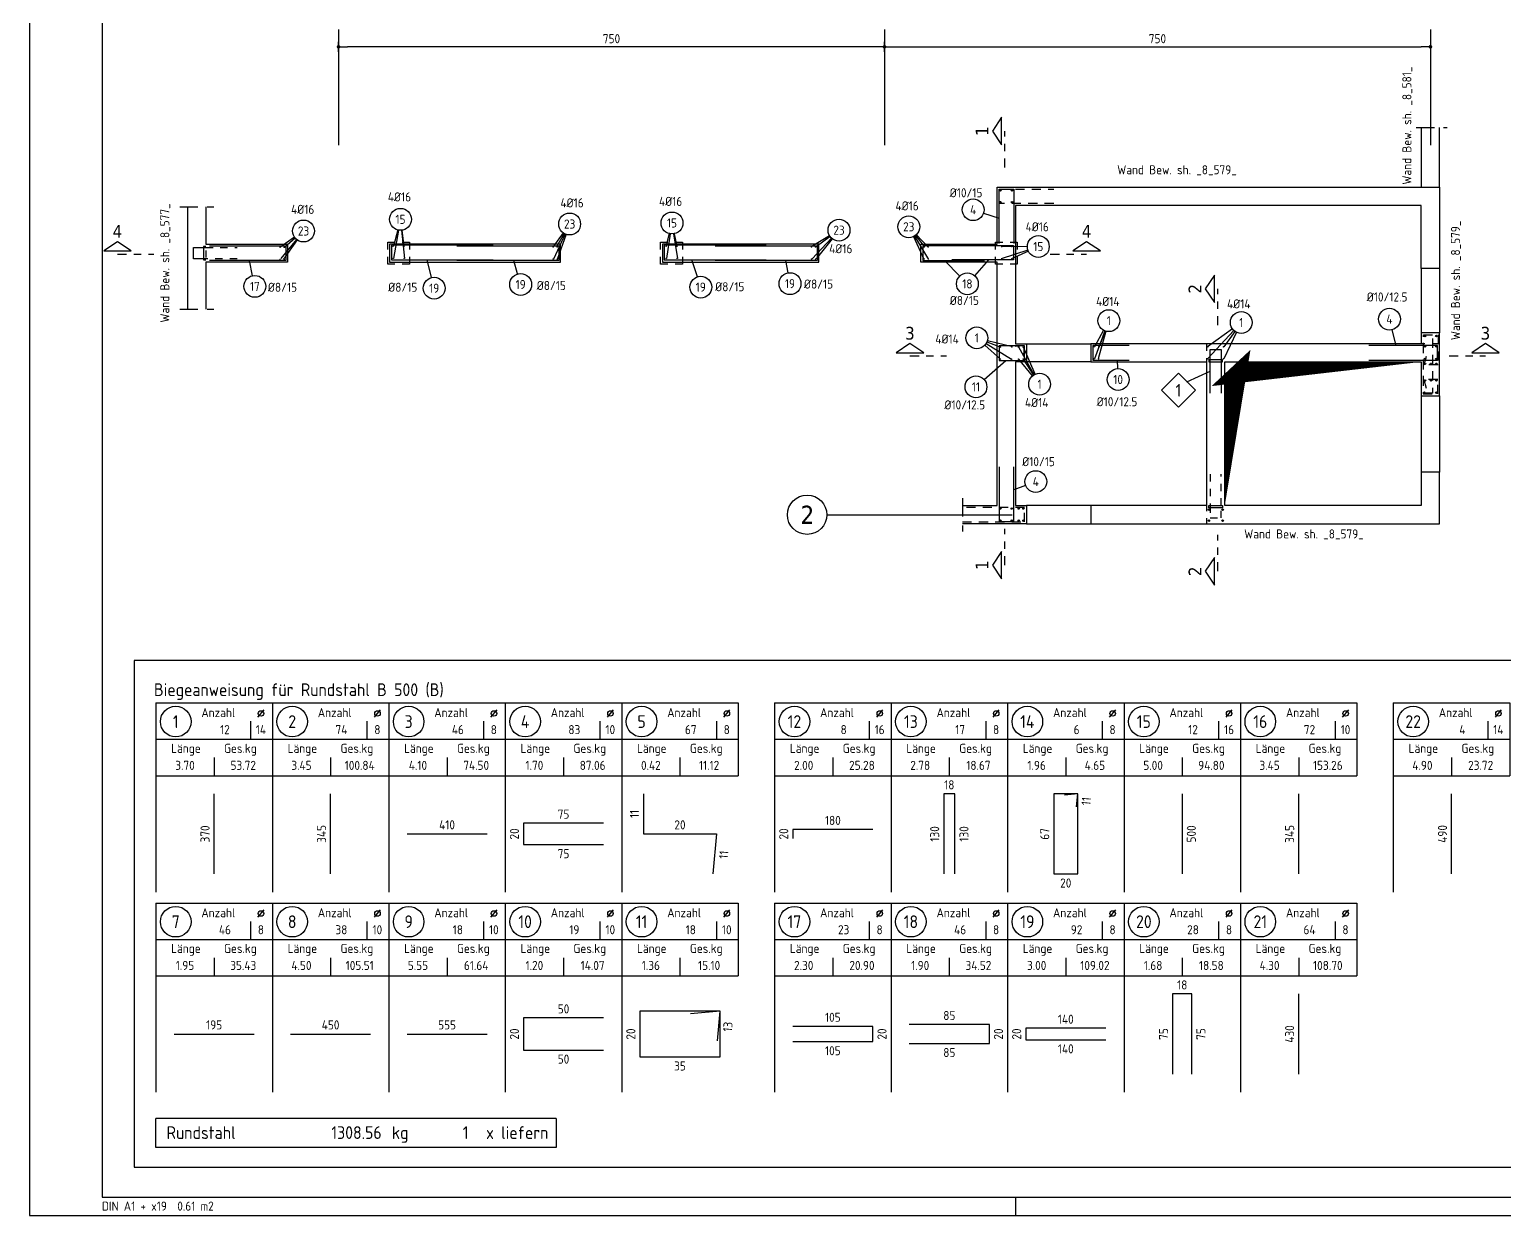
# Model space of a CAD drawing. Extents: x 0 to 72.6, y 1.4 to 31.1.
# Drawn here: x 6 to 26.26, y 1.41 to 17.71 of the extents above; entities that cross this region are included whole.
import ezdxf
from ezdxf.enums import TextEntityAlignment as Align

# ---------------------------------------------------------------- set-up
doc = ezdxf.new("R2010")
doc.units = 0
doc.header["$LTSCALE"] = 0.5
for name, pattern in [('AUSGEZOGEN', [1000.01, 1000, 0.01]), ('DASHDOTSMALL', [1.05, 0.5, -0.25, 0.05, -0.25]), ('DASHED', [0.75, 0.5, -0.25]), ('DOT', [0.175, 0.05, -0.125]), ('HIDDEN', [0.375, 0.25, -0.125]), ('HIDDEN2', [0.187, 0.125, -0.062]), ('STRICHPUNKT2', [0.55, 0.25, -0.125, 0.05, -0.125])]:
    doc.linetypes.add(name, pattern=pattern)
for name, color, linetype in [('ACHSEN', 7, 'Continuous'), ('BETON', 7, 'Continuous'), ('DG', 7, 'Continuous'), ('grau_dunkel', 7, 'Continuous'), ('HBT', 7, 'Continuous'), ('HILFE', 7, 'Continuous'), ('MASSE', 7, 'Continuous'), ('OBJEKT', 7, 'Continuous'), ('RAHMEN', 7, 'Continuous'), ('RND', 7, 'Continuous'), ('RND-1', 7, 'Continuous'), ('RND_BILD', 7, 'Continuous'), ('SCHNITTE', 7, 'Continuous'), ('SFP_Achsen', 7, 'Continuous'), ('TEXT', 7, 'Continuous')]:
    doc.layers.add(name, color=color, linetype=linetype)
doc.styles.add('helv', font='tahoma.ttf')
doc.styles.add('txt', font='isocp.shx')
doc.dimstyles.new('DOT_I', dxfattribs={"dimscale": 0.5, "dimtxt": 0.25, "dimasz": 0.25, "dimexe": 0.1, "dimexo": 0.3, "dimgap": 0.1, "dimtad": 1, "dimdec": 3, "dimzin": 3, "dimtxsty": 'txt', "dimblk": 'DOT', "dimblk1": 'DOT', "dimblk2": 'DOT', "dimsah": 1, "dimcen": 0.1, "dimse1": 1, "dimse2": 1, "dimazin": 0, "dimtfac": 1, "dimtdec": 4, "dimtix": 1, "dimtmove": 2, "dimatfit": 3, "dimfxl": 0, "dimtvp": 1, "dimtolj": 1, "dimtzin": 0, "dimarcsym": 0})

# ---------------------------------------------------------------- blocks, each defined once
blk = doc.blocks.new('SCHN-2')
at = {"layer": 'SCHNITTE', "color": 6, "linetype": 'Continuous'}
blk.add_lwpolyline([(0.378, 0.088), (0, 0.34), (-0.378, 0.088)], close=True, dxfattribs=at)
at = {"layer": 'SCHNITTE', "color": 1, "linetype": 'DASHDOTSMALL', "style": 'helv'}
blk.add_attdef('SCHN-2', text='', height=0.35, dxfattribs=at).set_placement((0, 0.45), align=Align.CENTER)
blk = doc.blocks.new('RND_HIN')
at = {"layer": 'RND', "color": 7, "linetype": 'Continuous'}
blk.add_circle((0, 0), 0.3, dxfattribs=at)
at = {"layer": 'RND', "color": 7, "linetype": 'Continuous', "style": 'txt'}
blk.add_attdef('POSI', text='', height=0.25, dxfattribs=at).set_placement((0, 0), align=Align.MIDDLE)
blk = doc.blocks.new('A1-19-0')
at = {"layer": 'RAHMEN'}
for p, q in [((0, 59.4), (0, 0)), ((0, 0), (103.1, 0))]:
    blk.add_line(p, q, dxfattribs=at)
at = {"layer": 'RAHMEN', "color": 5}
for p, q in [((2, 58.9), (2, 0.5)), ((2, 0.5), (102.6, 0.5))]:
    blk.add_line(p, q, dxfattribs=at)
at = {"layer": 'RAHMEN', "color": 7}
blk.add_line((27.1, 0), (27.1, 0.5), dxfattribs=at)
at = {"layer": 'RAHMEN', "color": 7, "style": 'txt'}
blk.add_text('DIN A1 + x19  0.61 m2', height=0.25, dxfattribs=at).set_placement((1.989, 0.133))
blk = doc.blocks.new('DOT')
at = {"layer": 'MASSE', "color": 7, "linetype": 'Continuous'}
for p, q in [((0, 0), (-1, 0)), ((0, 0.54), (0, -0.54))]:
    blk.add_line(p, q, dxfattribs=at)
at = {"layer": 'MASSE', "color": 7, "linetype": 'Continuous', "const_width": 0.2}
blk.add_lwpolyline([(-0.1, 0, 1), (0.1, 0, 1)], format="xyb", close=True, dxfattribs=at)
blk = doc.blocks.new('*D23')
at = {"layer": 'Defpoints', "color": 0, "linetype": 'AUSGEZOGEN', "transparency": 16777216}
for p in [(10.247, 17.469), (10.247, 17.469), (17.747, 17.469)]:
    blk.add_point(p, dxfattribs=at)
at = {"layer": 'MASSE', "color": 0, "linetype": 'AUSGEZOGEN', "lineweight": -2, "transparency": 16777216}
blk.add_line((17.622, 17.469), (10.372, 17.469), dxfattribs=at)
at = {"layer": 'MASSE', "color": 0, "linetype": 'AUSGEZOGEN', "lineweight": -2, "transparency": 16777216, "xscale": 0.125, "yscale": 0.125, "zscale": 0.125, "rotation": 180}
blk.add_blockref('DOT', (10.247, 17.469), dxfattribs=at)
at = {"layer": 'MASSE', "color": 0, "linetype": 'AUSGEZOGEN', "lineweight": -2, "transparency": 16777216, "xscale": 0.125, "yscale": 0.125, "zscale": 0.125}
blk.add_blockref('DOT', (17.747, 17.469), dxfattribs=at)
at = {"layer": 'MASSE', "color": 0, "linetype": 'AUSGEZOGEN', "transparency": 16777216, "insert": (13.997, 17.581), "char_height": 0.125, "attachment_point": 5, "style": 'txt'}
blk.add_mtext('\\A1;750', dxfattribs=at)
blk = doc.blocks.new('*D24')
at = {"layer": 'Defpoints', "color": 0, "linetype": 'AUSGEZOGEN', "transparency": 16777216}
for p in [(17.747, 17.469), (25.247, 17.469), (25.247, 17.469)]:
    blk.add_point(p, dxfattribs=at)
at = {"layer": 'MASSE', "color": 0, "linetype": 'AUSGEZOGEN', "lineweight": -2, "transparency": 16777216}
blk.add_line((17.872, 17.469), (25.122, 17.469), dxfattribs=at)
at = {"layer": 'MASSE', "color": 0, "linetype": 'AUSGEZOGEN', "lineweight": -2, "transparency": 16777216, "xscale": 0.125, "yscale": 0.125, "zscale": 0.125, "rotation": 180}
blk.add_blockref('DOT', (17.747, 17.469), dxfattribs=at)
at = {"layer": 'MASSE', "color": 0, "linetype": 'AUSGEZOGEN', "lineweight": -2, "transparency": 16777216, "xscale": 0.125, "yscale": 0.125, "zscale": 0.125}
blk.add_blockref('DOT', (25.247, 17.469), dxfattribs=at)
at = {"layer": 'MASSE', "color": 0, "linetype": 'AUSGEZOGEN', "transparency": 16777216, "insert": (21.497, 17.581), "char_height": 0.125, "attachment_point": 5, "style": 'txt'}
blk.add_mtext('\\A1;750', dxfattribs=at)
blk = doc.blocks.new('RND_LIS2')
at = {"layer": 'RND', "color": 3, "linetype": 'Continuous'}
for p, q in [((0, 0), (0, -5.2)), ((0, 0), (3.2, 0)), ((3.2, 0), (3.2, -2)), ((2.6, -0.503), (2.6, -1)), ((0, -1), (3.2, -1)), ((1.6, -1.503), (1.6, -2)), ((0, -2), (3.2, -2))]:
    blk.add_line(p, q, dxfattribs=at)
at = {"layer": 'RND', "color": 7, "linetype": 'Continuous'}
blk.add_line((2.805, -0.39), (2.973, -0.186), dxfattribs=at)
at = {"layer": 'RND', "color": 1, "linetype": 'Continuous'}
blk.add_circle((0.545, -0.513), 0.42, dxfattribs=at)
at = {"layer": 'RND', "color": 7, "linetype": 'Continuous'}
blk.add_circle((2.889, -0.288), 0.075, dxfattribs=at)
at = {"layer": 'RND', "color": 7, "linetype": 'Continuous', "style": 'txt'}
for s, p in [('Anzahl', (1.249, -0.391)), ('Länge', (0.42, -1.373)), ('Ges.kg', (1.872, -1.373))]:
    blk.add_text(s, height=0.25, dxfattribs=at).set_placement(p)
at = {"layer": 'RND', "color": 1, "linetype": 'Continuous', "style": 'txt'}
blk.add_attdef('POS1', text='', height=0.35, dxfattribs=at).set_placement((0.545, -0.513), align=Align.MIDDLE)
at = {"layer": 'RND', "color": 7, "linetype": 'Continuous', "style": 'txt'}
for tag, p in [('STK1', (1.897, -0.859)), ('DS1', (2.885, -0.859)), ('LANG1', (0.8, -1.841)), ('GEW', (2.4, -1.841))]:
    blk.add_attdef(tag, text='', height=0.25, dxfattribs=at).set_placement(p, align=Align.CENTER)
blk = doc.blocks.new('RND_SUM')
at = {"layer": 'RND', "color": 5, "linetype": 'Continuous'}
for p, q in [((0, 0), (0, 0.8)), ((11, 0.8), (0, 0.8)), ((11, 0.8), (11, 0)), ((11, 0), (0, 0))]:
    blk.add_line(p, q, dxfattribs=at)
at = {"layer": 'RND', "color": 1, "linetype": 'Continuous', "style": 'txt'}
for s, p in [('Rundstahl', (0.292, 0.235)), ('kg', (6.483, 0.235))]:
    blk.add_text(s, height=0.35, dxfattribs=at).set_placement(p)
blk.add_text('x liefern', height=0.35, dxfattribs=at).set_placement((10.784, 0.235), align=Align.RIGHT)
for tag, p in [('RND-S', (6.203, 0.235)), ('RND-Z', (8.59, 0.235))]:
    blk.add_attdef(tag, text='', height=0.35, dxfattribs=at).set_placement(p, align=Align.RIGHT)

msp = doc.modelspace()

# ---------------------------------------------------------------- linework, layer by layer
at = {"layer": 'ACHSEN', "color": 140, "linetype": 'AUSGEZOGEN'}
for p, q in [((10.2472, 17.7073), (10.2472, 16.1196)), ((17.7472, 17.7073), (17.7472, 16.1196)), ((25.2472, 17.7073), (25.2472, 16.1196)), ((16.9547, 11.039), (19.5006, 11.039))]:
    msp.add_line(p, q, dxfattribs=at)
at = {"layer": 'BETON', "color": 6, "linetype": 'AUSGEZOGEN', "lineweight": -2}
for p, q in [((19.2972, 14.759), (19.2972, 15.539)), ((19.2972, 15.539), (25.3722, 15.539)), ((25.3722, 15.539), (25.3722, 14.4237)), ((8.4222, 15.272), (8.4222, 14.759)), ((25.1222, 15.289), (19.5472, 15.289)), ((19.5472, 15.289), (19.5472, 13.389)), ((25.1222, 14.4237), (25.1222, 15.289)), ((8.4222, 14.759), (9.5472, 14.759)), ((9.5472, 14.759), (9.5472, 14.509)), ((18.2472, 14.759), (19.2972, 14.759)), ((18.2472, 14.509), (18.2472, 14.759)), ((9.5472, 14.509), (8.4222, 14.509)), ((8.4222, 14.509), (8.4222, 13.8616)), ((19.2972, 14.509), (18.2472, 14.509)), ((19.2972, 11.164), (19.2972, 14.509)), ((25.3722, 14.4237), (25.1222, 14.4237)), ((19.5472, 13.389), (19.6972, 13.389)), ((19.6972, 13.389), (19.6972, 13.139)), ((19.6972, 13.139), (19.5472, 13.139)), ((19.5472, 13.139), (19.5472, 11.164)), ((18.8195, 11.164), (19.2972, 11.164)), ((19.5472, 11.164), (19.6972, 11.164)), ((19.6972, 11.164), (19.6972, 10.914)), ((19.6972, 10.914), (18.8195, 10.914))]:
    msp.add_line(p, q, dxfattribs=at)
for points in [[(8.1722, 15.272), (8.1722, 13.8616)], [(20.5822, 13.389), (20.5822, 13.139), (22.1722, 13.139), (22.1722, 11.164), (20.5822, 11.164), (20.5822, 10.914), (25.3722, 10.914), (25.3722, 11.624), (25.1222, 11.624), (25.1222, 11.164), (22.4222, 11.164), (22.4222, 13.139), (25.1222, 13.139), (25.1222, 12.674), (25.3722, 12.674), (25.3722, 13.5387), (25.1222, 13.5387), (25.1222, 13.389), (20.5822, 13.389)]]:
    msp.add_lwpolyline(points, dxfattribs=at)
for points in [[(10.9472, 14.509), (13.2972, 14.509), (13.2972, 14.759), (10.9472, 14.759)], [(14.6972, 14.509), (16.8472, 14.509), (16.8472, 14.759), (14.6972, 14.759)]]:
    msp.add_lwpolyline(points, close=True, dxfattribs=at)
at = {"layer": 'DG', "color": 7, "linetype": 'DOT', "lineweight": -2}
for points in [[(8.1722, 15.272), (8.1722, 13.8616)], [(8.4222, 15.272), (8.4222, 13.8616)], [(25.3722, 13.389), (22.1722, 13.389), (22.1722, 10.914), (25.3722, 10.914), (25.3722, 11.624), (25.1222, 11.624), (25.1222, 11.164), (22.4222, 11.164), (22.4222, 13.139), (25.1222, 13.139), (25.1222, 12.674), (25.3722, 12.674), (25.3722, 13.389)]]:
    msp.add_lwpolyline(points, dxfattribs=at)
for points in [[(10.9222, 14.784), (11.2222, 14.784), (11.2222, 14.484), (10.9222, 14.484)], [(14.6722, 14.784), (14.9722, 14.784), (14.9722, 14.484), (14.6722, 14.484)], [(19.2722, 14.784), (19.5722, 14.784), (19.5722, 14.484), (19.2722, 14.484)]]:
    msp.add_lwpolyline(points, close=True, dxfattribs=at)
at = {"layer": 'grau_dunkel', "color": 21}
msp.add_lwpolyline([(25.1222, 13.139, 0, 0.31, 0), (22.4311, 12.9842, 0, 0, 0), (22.5827, 13.1258, 0.3221, 0, 0), (22.4222, 11.164, 0, 0, 0)], format="xyseb", dxfattribs=at)
at = {"layer": 'HBT', "color": 1, "linetype": 'AUSGEZOGEN'}
for points in [[(8.3922, 14.557), (8.2522, 14.557), (8.2522, 14.711), (8.3922, 14.711)], [(22.2202, 12.709), (22.2202, 13.139), (22.2202, 13.309), (22.3742, 13.309), (22.3742, 13.139), (22.3742, 12.709)]]:
    msp.add_lwpolyline(points, dxfattribs=at)
at = {"layer": 'HBT', "color": 102, "linetype": 'AUSGEZOGEN'}
msp.add_lwpolyline([(8.4222, 14.727), (8.3922, 14.727), (8.3922, 14.541), (8.4222, 14.541)], dxfattribs=at)
at = {"layer": 'HBT', "color": 1, "linetype": 'HIDDEN2'}
for points in [[(8.3922, 14.711), (8.4222, 14.711), (8.8522, 14.711)], [(8.8522, 14.557), (8.4222, 14.557), (8.3922, 14.557)], [(22.2202, 11.594), (22.2202, 11.164), (22.2202, 10.994), (22.3742, 10.994), (22.3742, 11.164), (22.3742, 11.594)]]:
    msp.add_lwpolyline(points, dxfattribs=at)
at = {"layer": 'HBT', "color": 1, "linetype": 'Continuous'}
msp.add_lwpolyline([(21.5524, 12.7487), (21.7857, 12.9821), (22.0191, 12.7487), (21.7857, 12.5154)], close=True, dxfattribs=at)
at = {"layer": 'HBT', "color": 102, "linetype": 'AUSGEZOGEN'}
for points in [[(22.2042, 13.139), (22.3902, 13.139), (22.3902, 13.169), (22.2042, 13.169)], [(22.2042, 11.164), (22.3902, 11.164), (22.3902, 11.134), (22.2042, 11.134)]]:
    msp.add_lwpolyline(points, close=True, dxfattribs=at)
at = {"layer": 'HILFE', "color": 102, "linetype": 'DASHED'}
for p, q in [((25.0523, 16.3603), (25.4785, 16.3603)), ((8.0656, 15.272), (8.532, 15.272)), ((8.0656, 13.8616), (8.532, 13.8616)), ((18.8195, 11.264), (18.8195, 10.8073))]:
    msp.add_line(p, q, dxfattribs=at)
at = {"layer": 'HILFE', "color": 102, "linetype": 'AUSGEZOGEN'}
msp.add_line((21.9024, 12.8654), (22.2202, 13.0093), dxfattribs=at)
at = {"layer": 'OBJEKT', "color": 7, "linetype": 'AUSGEZOGEN'}
for p, q in [((25.1222, 16.3603), (25.1222, 15.539)), ((25.3722, 15.539), (25.3722, 16.3603)), ((25.1222, 14.4237), (25.1222, 13.5387)), ((25.3722, 14.4237), (25.3722, 13.5387)), ((19.6972, 13.389), (20.5822, 13.389)), ((20.5822, 13.139), (19.6972, 13.139)), ((25.1222, 12.674), (25.1222, 11.624)), ((25.3722, 12.674), (25.3722, 11.624)), ((20.5822, 11.164), (19.6972, 11.164)), ((19.6972, 10.914), (20.5822, 10.914))]:
    msp.add_line(p, q, dxfattribs=at)
at = {"layer": 'RND', "color": 102, "linetype": 'AUSGEZOGEN'}
for p, q in [((19.1074, 15.1838), (19.3222, 15.114)), ((9.643, 14.852), (9.4421, 14.7115)), ((9.6704, 14.8223), (9.4521, 14.5577)), ((9.6795, 14.8154), (9.4923, 14.5494)), ((9.6521, 14.8403), (9.504, 14.7132)), ((11.0603, 14.953), (11.0016, 14.7275)), ((11.0715, 14.9505), (11.0016, 14.562)), ((11.1133, 14.9489), (11.1528, 14.562)), ((11.116, 14.9492), (11.1428, 14.7275)), ((13.333, 14.9127), (13.1899, 14.717)), ((13.3584, 14.8977), (13.1979, 14.5519)), ((13.3475, 14.9033), (13.2431, 14.7196)), ((13.3721, 14.8922), (13.2511, 14.5466)), ((14.7891, 14.9033), (14.7421, 14.7261)), ((14.8047, 14.9), (14.7521, 14.5606)), ((14.8503, 14.9), (14.9022, 14.5606)), ((14.8571, 14.9012), (14.8922, 14.7261)), ((16.9936, 14.8724), (16.7414, 14.7219)), ((17.02, 14.8397), (16.7546, 14.5554)), ((17.0011, 14.861), (16.8102, 14.7219)), ((17.0292, 14.8318), (16.8102, 14.5554)), ((18.1439, 14.8601), (18.2881, 14.5496)), ((18.1581, 14.8677), (18.3506, 14.548)), ((18.1724, 14.8774), (18.2946, 14.7191)), ((18.1844, 14.8878), (18.349, 14.7158)), ((19.7179, 14.6767), (19.3497, 14.5546)), ((19.7103, 14.7232), (19.3563, 14.7216)), ((19.7239, 14.6614), (19.4939, 14.5562)), ((19.7103, 14.7229), (19.4988, 14.7216)), ((9.0666, 14.3236), (9.0235, 14.534)), ((11.5254, 14.2971), (11.4659, 14.5436)), ((12.7075, 14.3471), (12.6541, 14.534)), ((15.1762, 14.3091), (15.0983, 14.5438)), ((16.423, 14.3619), (16.3928, 14.534)), ((18.7815, 14.3189), (18.5723, 14.534)), ((18.9862, 14.3231), (19.1811, 14.5407)), ((22.5269, 13.5926), (22.1858, 13.3464)), ((24.7192, 13.5811), (24.7715, 13.3637)), ((19.1432, 13.3908), (19.4917, 13.1779)), ((19.1552, 13.415), (19.3455, 13.3416)), ((19.1609, 13.4335), (19.5045, 13.3497)), ((20.7568, 13.5742), (20.631, 13.3464)), ((20.7763, 13.5652), (20.631, 13.1809)), ((20.7895, 13.5608), (20.685, 13.1809)), ((20.7768, 13.565), (20.695, 13.3464)), ((22.5466, 13.5703), (22.1858, 13.1809)), ((22.5607, 13.5588), (22.407, 13.3464)), ((22.5833, 13.5453), (22.407, 13.1809)), ((19.1273, 13.3693), (19.3423, 13.1779)), ((19.8046, 12.9628), (19.5914, 13.3424)), ((19.7821, 12.9473), (19.5914, 13.1769)), ((19.8181, 12.9695), (19.6555, 13.3424)), ((19.7967, 12.958), (19.6555, 13.1769)), ((19.116, 12.895), (19.4143, 13.1603)), ((20.9525, 13.0459), (20.9491, 13.164)), ((19.6851, 11.4411), (19.5222, 11.38))]:
    msp.add_line(p, q, dxfattribs=at)
at = {"layer": 'RND', "color": 7, "linetype": 'HIDDEN'}
for points in [[(20.0722, 15.314), (19.3222, 15.314), (19.3222, 15.514), (20.0722, 15.514)], [(25.1472, 13.3987), (25.1472, 12.6987), (25.3472, 12.6987), (25.3472, 12.8987), (25.1572, 12.8987), (25.1899, 12.7729)], [(25.152, 12.8087), (25.152, 13.5087), (25.352, 13.5087), (25.352, 13.0987), (25.162, 13.0987), (25.1947, 13.2245)], [(25.276, 13.4594), (25.276, 12.7094), (25.176, 12.7094)], [(18.8195, 10.939), (19.6722, 10.939), (19.6722, 11.139), (18.8195, 11.139)]]:
    msp.add_lwpolyline(points, dxfattribs=at)
at = {"layer": 'RND', "color": 1, "linetype": 'AUSGEZOGEN'}
for points in [[(8.4722, 14.734), (9.5222, 14.734), (9.5222, 14.534), (8.4722, 14.534)], [(12.3722, 14.7436), (10.9722, 14.7436), (10.9722, 14.5436), (12.3722, 14.5436)], [(11.8722, 14.734), (13.2722, 14.734), (13.2722, 14.534), (11.8722, 14.534)], [(16.1222, 14.7438), (14.7222, 14.7438), (14.7222, 14.5438), (16.1222, 14.5438)], [(15.4222, 14.734), (16.8222, 14.734), (16.8222, 14.534), (15.4222, 14.534)], [(19.1222, 14.734), (18.2722, 14.734), (18.2722, 14.534), (19.1222, 14.534)], [(18.671, 14.7407), (19.521, 14.7407), (19.521, 14.5407), (18.671, 14.5407)], [(19.6608, 13.2308), (19.6722, 13.3603), (19.3222, 13.3603), (19.3222, 13.1603), (19.6722, 13.1603), (19.6722, 13.3603), (19.5427, 13.349)], [(21.1072, 13.364), (20.6072, 13.364), (20.6072, 13.164), (21.1072, 13.164)]]:
    msp.add_lwpolyline(points, dxfattribs=at)
at = {"layer": 'RND', "color": 7, "linetype": 'AUSGEZOGEN', "const_width": 0.01}
for points in [[(9.4392, 14.7147, 1), (9.4492, 14.7147, 1)], [(9.495, 14.7147, 1), (9.505, 14.7147, 1)], [(10.9916, 14.7275, 1), (11.0016, 14.7275, 1)], [(11.1528, 14.7275, -1), (11.1428, 14.7275, -1)], [(13.1899, 14.7175, 1), (13.1999, 14.7175, 1)], [(13.2457, 14.7175, 1), (13.2557, 14.7175, 1)], [(14.7421, 14.7261, 1), (14.7521, 14.7261, 1)], [(14.9022, 14.7261, -1), (14.8922, 14.7261, -1)], [(16.7391, 14.7177, 1), (16.7491, 14.7177, 1)], [(16.7949, 14.7177, 1), (16.8049, 14.7177, 1)], [(18.2873, 14.7177, 1), (18.2973, 14.7177, 1)], [(18.343, 14.7177, 1), (18.353, 14.7177, 1)], [(19.3511, 14.7216, 1), (19.3611, 14.7216, 1)], [(19.491, 14.7216, 1), (19.501, 14.7216, 1)], [(9.4392, 14.5492, 1), (9.4492, 14.5492, 1)], [(9.495, 14.5492, 1), (9.505, 14.5492, 1)], [(10.9916, 14.562, 1), (11.0016, 14.562, 1)], [(11.1528, 14.562, -1), (11.1428, 14.562, -1)], [(13.1899, 14.552, 1), (13.1999, 14.552, 1)], [(13.2457, 14.552, 1), (13.2557, 14.552, 1)], [(14.7421, 14.5606, 1), (14.7521, 14.5606, 1)], [(14.9022, 14.5606, -1), (14.8922, 14.5606, -1)], [(16.7391, 14.5522, 1), (16.7491, 14.5522, 1)], [(16.7949, 14.5522, 1), (16.8049, 14.5522, 1)], [(18.2873, 14.5522, 1), (18.2973, 14.5522, 1)], [(18.343, 14.5522, 1), (18.353, 14.5522, 1)], [(19.3511, 14.5561, 1), (19.3611, 14.5561, 1)], [(19.491, 14.5561, 1), (19.501, 14.5561, 1)], [(19.3354, 13.3424, 1), (19.3454, 13.3424, 1)], [(19.3354, 13.1769, 1), (19.3454, 13.1769, 1)], [(19.491, 13.3424, 1), (19.501, 13.3424, 1)], [(19.491, 13.1769, 1), (19.501, 13.1769, 1)], [(19.5814, 13.3424, 1), (19.5914, 13.3424, 1)], [(19.5814, 13.1769, 1), (19.5914, 13.1769, 1)], [(19.6455, 13.3424, 1), (19.6555, 13.3424, 1)], [(19.6455, 13.1769, 1), (19.6555, 13.1769, 1)], [(20.621, 13.3464, 1), (20.631, 13.3464, 1)], [(20.621, 13.1809, 1), (20.631, 13.1809, 1)], [(20.685, 13.3464, 1), (20.695, 13.3464, 1)], [(20.685, 13.1809, 1), (20.695, 13.1809, 1)], [(22.1858, 13.3464, 1), (22.1958, 13.3464, 1)], [(22.1858, 13.1809, 1), (22.1958, 13.1809, 1)], [(22.397, 13.3464, 1), (22.407, 13.3464, 1)], [(22.397, 13.1809, 1), (22.407, 13.1809, 1)]]:
    msp.add_lwpolyline(points, format="xyb", close=True, dxfattribs=at)
at = {"layer": 'RND', "color": 7, "linetype": 'AUSGEZOGEN'}
for centre in [(19.3396, 15.4958), (19.4983, 15.4958), (19.3396, 15.3345), (19.4983, 15.3345), (25.1734, 13.494), (25.329, 13.494), (25.1734, 13.3507), (25.1734, 13.18), (25.329, 13.3507), (25.329, 13.18), (25.1734, 13.1127), (25.2555, 13.1127), (25.329, 13.1127), (25.1734, 12.8841), (25.2555, 12.8841), (25.329, 12.8841), (25.165, 12.7154), (25.329, 12.7154), (19.3404, 11.1229), (19.3404, 10.9574), (19.496, 11.1229), (19.496, 10.9574), (19.5914, 11.1229), (19.5914, 10.9574), (19.6563, 11.1229), (19.6563, 10.9574), (22.2033, 11.1081), (22.2033, 10.9574), (22.3927, 11.1081), (22.3927, 10.9574)]:
    msp.add_circle(centre, 0.01, dxfattribs=at)
at = {"layer": 'RND-1', "color": 1, "linetype": 'AUSGEZOGEN'}
for points in [[(19.3222, 14.764), (19.3222, 15.514), (19.5222, 15.514), (19.5222, 14.764)], [(24.4005, 13.1637), (25.3442, 13.1637), (25.3442, 13.3637), (24.4005, 13.3637)], [(19.3222, 11.6961), (19.3222, 10.9461), (19.5222, 10.9461), (19.5222, 11.6961)]]:
    msp.add_lwpolyline(points, dxfattribs=at)
at = {"layer": 'RND_BILD', "color": 1, "linetype": 'AUSGEZOGEN'}
for points in [[(8.5377, 6.1018), (8.5377, 7.2018)], [(10.1377, 6.1018), (10.1377, 7.2018)], [(14.4367, 7.2018), (14.4367, 6.6508), (15.4386, 6.6508), (15.3906, 6.1018)], [(18.7138, 6.1018), (18.7138, 7.2018), (18.5615, 7.2018), (18.5615, 6.1018)], [(20.3861, 7.0219), (20.4019, 7.2018), (20.0735, 7.2018), (20.0735, 6.1018), (20.4019, 6.1018), (20.4019, 7.2018), (20.222, 7.1861)], [(21.8377, 7.2018), (21.8377, 6.1018)], [(23.4377, 6.1018), (23.4377, 7.2018)], [(25.5377, 6.1018), (25.5377, 7.2018)], [(13.8877, 6.7985), (12.7877, 6.7985), (12.7877, 6.5052), (13.8877, 6.5052)], [(17.5877, 6.7129), (16.4877, 6.7129), (16.4877, 6.5907)], [(11.1877, 6.6518), (12.2877, 6.6518)], [(21.9697, 3.3518), (21.9697, 4.4518), (21.7057, 4.4518), (21.7057, 3.3518)], [(23.4377, 3.3518), (23.4377, 4.4518)], [(13.8877, 4.1218), (12.7877, 4.1218), (12.7877, 3.6818), (13.8877, 3.6818)], [(15.4521, 3.8091), (15.4877, 4.2161), (14.3877, 4.2161), (14.3877, 3.5876), (15.4877, 3.5876), (15.4877, 4.2161), (15.0807, 4.1805)], [(7.9877, 3.9018), (9.0877, 3.9018)], [(9.5877, 3.9018), (10.6877, 3.9018)], [(11.1877, 3.9018), (12.2877, 3.9018)], [(16.4877, 3.7971), (17.5877, 3.7971), (17.5877, 4.0066), (16.4877, 4.0066)], [(18.0877, 3.7724), (19.1877, 3.7724), (19.1877, 4.0312), (18.0877, 4.0312)], [(20.7877, 3.9804), (19.6877, 3.9804), (19.6877, 3.8233), (20.7877, 3.8233)]]:
    msp.add_lwpolyline(points, dxfattribs=at)
at = {"layer": 'SCHNITTE', "color": 6, "linetype": 'STRICHPUNKT2'}
for p, q in [((19.3996, 15.8115), (19.3996, 16.3115)), ((7.2096, 14.6202), (7.7096, 14.6202)), ((20.0244, 14.6202), (20.5244, 14.6202)), ((22.3249, 13.6436), (22.3249, 14.1436)), ((18.0969, 13.2206), (18.5969, 13.2206)), ((25.5033, 13.2206), (26.0033, 13.2206)), ((19.3996, 10.3451), (19.3996, 10.8451)), ((22.3249, 10.2608), (22.3249, 10.7608))]:
    msp.add_line(p, q, dxfattribs=at)
at = {"layer": 'SFP_Achsen', "color": 7, "linetype": 'AUSGEZOGEN'}
msp.add_circle((16.6842, 11.039), 0.2705, dxfattribs=at)
at = {"layer": 'TEXT', "color": 1, "linetype": 'AUSGEZOGEN'}
msp.add_lwpolyline([(7.4398, 2.0728), (29.8264, 2.0728), (29.8264, 9.0373), (7.4398, 9.0373)], close=True, dxfattribs=at)

# ---------------------------------------------------------------- block references
at = {"layer": 'RAHMEN', "color": 7, "linetype": 'AUSGEZOGEN', "xscale": 0.5, "yscale": 0.5, "zscale": 0.5}
msp.add_blockref('A1-19-0', (6.0012, 1.4073), dxfattribs=at)
at = {"layer": 'RND', "color": 7, "linetype": 'AUSGEZOGEN', "xscale": 0.5, "yscale": 0.5, "zscale": 0.5}
for p, values in [((11.098, 15.0982), {'POSI': '15'}), ((14.8276, 15.0483), {'POSI': '15'}), ((18.9648, 15.2302), {'POSI': '4'}), ((9.7659, 14.938), {'POSI': '23'}), ((13.4216, 15.0338), {'POSI': '23'}), ((17.1224, 14.9493), {'POSI': '23'}), ((18.0807, 14.9962), {'POSI': '23'}), ((19.8603, 14.7239), {'POSI': '15'}), ((9.0967, 14.1767), {'POSI': '17'}), ((11.5606, 14.1513), {'POSI': '19'}), ((12.7488, 14.2029), {'POSI': '19'}), ((15.2234, 14.1667), {'POSI': '19'}), ((16.4489, 14.2142), {'POSI': '19'}), ((18.8861, 14.2114), {'POSI': '18'}), ((20.8293, 13.7055), {'POSI': '1'}), ((22.6486, 13.6803), {'POSI': '1'}), ((24.6842, 13.727), {'POSI': '4'}), ((19.0152, 13.469), {'POSI': '1'}), ((19.878, 12.832), {'POSI': '1'}), ((20.9569, 12.896), {'POSI': '10'}), ((19.0039, 12.7954), {'POSI': '11'}), ((19.8255, 11.4938), {'POSI': '4'})]:
    msp.add_blockref('RND_HIN', p, dxfattribs=at).add_auto_attribs(values)
at = {"layer": 'RND_BILD', "color": 6, "linetype": 'AUSGEZOGEN', "xscale": 0.5, "yscale": 0.5, "zscale": 0.5}
for p, values in [((7.7377, 8.4518), {'POS1': '1', 'STK1': '12', 'DS1': '14', 'LANG1': '3.70', 'GEW': '53.72'}), ((24.7377, 8.4518), {'POS1': '22', 'STK1': '4', 'DS1': '14', 'LANG1': '4.90', 'GEW': '23.72'})]:
    msp.add_blockref('RND_LIS2', p, dxfattribs=at).add_auto_attribs(values)
at = {"layer": 'RND_BILD', "color": 7, "linetype": 'AUSGEZOGEN', "xscale": 0.5, "yscale": 0.5, "zscale": 0.5}
for name, p, values in [('RND_LIS2', (9.3377, 8.4518), {'POS1': '2', 'STK1': '74', 'DS1': '8', 'LANG1': '3.45', 'GEW': '100.84'}), ('RND_LIS2', (10.9377, 8.4518), {'POS1': '3', 'STK1': '46', 'DS1': '8', 'LANG1': '4.10', 'GEW': '74.50'}), ('RND_LIS2', (12.5377, 8.4518), {'POS1': '4', 'STK1': '83', 'DS1': '10', 'LANG1': '1.70', 'GEW': '87.06'}), ('RND_LIS2', (14.1377, 8.4518), {'POS1': '5', 'STK1': '67', 'DS1': '8', 'LANG1': '0.42', 'GEW': '11.12'}), ('RND_LIS2', (16.2377, 8.4518), {'POS1': '12', 'STK1': '8', 'DS1': '16', 'LANG1': '2.00', 'GEW': '25.28'}), ('RND_LIS2', (17.8377, 8.4518), {'POS1': '13', 'STK1': '17', 'DS1': '8', 'LANG1': '2.78', 'GEW': '18.67'}), ('RND_LIS2', (19.4377, 8.4518), {'POS1': '14', 'STK1': '6', 'DS1': '8', 'LANG1': '1.96', 'GEW': '4.65'}), ('RND_LIS2', (21.0377, 8.4518), {'POS1': '15', 'STK1': '12', 'DS1': '16', 'LANG1': '5.00', 'GEW': '94.80'}), ('RND_LIS2', (22.6377, 8.4518), {'POS1': '16', 'STK1': '72', 'DS1': '10', 'LANG1': '3.45', 'GEW': '153.26'}), ('RND_LIS2', (7.7377, 5.7018), {'POS1': '7', 'STK1': '46', 'DS1': '8', 'LANG1': '1.95', 'GEW': '35.43'}), ('RND_LIS2', (9.3377, 5.7018), {'POS1': '8', 'STK1': '38', 'DS1': '10', 'LANG1': '4.50', 'GEW': '105.51'}), ('RND_LIS2', (10.9377, 5.7018), {'POS1': '9', 'STK1': '18', 'DS1': '10', 'LANG1': '5.55', 'GEW': '61.64'}), ('RND_LIS2', (12.5377, 5.7018), {'POS1': '10', 'STK1': '19', 'DS1': '10', 'LANG1': '1.20', 'GEW': '14.07'}), ('RND_LIS2', (14.1377, 5.7018), {'POS1': '11', 'STK1': '18', 'DS1': '10', 'LANG1': '1.36', 'GEW': '15.10'}), ('RND_LIS2', (16.2377, 5.7018), {'POS1': '17', 'STK1': '23', 'DS1': '8', 'LANG1': '2.30', 'GEW': '20.90'}), ('RND_LIS2', (17.8377, 5.7018), {'POS1': '18', 'STK1': '46', 'DS1': '8', 'LANG1': '1.90', 'GEW': '34.52'}), ('RND_LIS2', (19.4377, 5.7018), {'POS1': '19', 'STK1': '92', 'DS1': '8', 'LANG1': '3.00', 'GEW': '109.02'}), ('RND_LIS2', (21.0377, 5.7018), {'POS1': '20', 'STK1': '28', 'DS1': '8', 'LANG1': '1.68', 'GEW': '18.58'}), ('RND_LIS2', (22.6377, 5.7018), {'POS1': '21', 'STK1': '64', 'DS1': '8', 'LANG1': '4.30', 'GEW': '108.70'}), ('RND_SUM', (7.7377, 2.3419), {'RND-S': '1308.56', 'RND-Z': '1'})]:
    msp.add_blockref(name, p, dxfattribs=at).add_auto_attribs(values)
at = {"layer": 'SCHNITTE', "color": 6, "linetype": 'STRICHPUNKT2', "xscale": 0.5, "yscale": 0.5, "zscale": 0.5, "rotation": 90}
for p, values in [((19.3996, 16.3115), {'SCHN-2': '1'}), ((22.3249, 14.1436), {'SCHN-2': '2'}), ((19.3996, 10.3451), {'SCHN-2': '1'}), ((22.3249, 10.2608), {'SCHN-2': '2'})]:
    msp.add_blockref('SCHN-2', p, dxfattribs=at).add_auto_attribs(values)
at = {"layer": 'SCHNITTE', "color": 6, "linetype": 'STRICHPUNKT2', "xscale": 0.5, "yscale": 0.5, "zscale": 0.5}
for p, values in [((7.2096, 14.6202), {'SCHN-2': '4'}), ((20.5244, 14.6202), {'SCHN-2': '4'}), ((18.0969, 13.2206), {'SCHN-2': '3'}), ((26.0033, 13.2206), {'SCHN-2': '3'})]:
    msp.add_blockref('SCHN-2', p, dxfattribs=at).add_auto_attribs(values)

# ---------------------------------------------------------------- texts
at = {"layer": 'HBT', "color": 1, "linetype": 'Continuous', "style": 'txt'}
msp.add_attdef('1', text='?', height=0.175, dxfattribs=at).set_placement((21.7857, 12.6608), align=Align.CENTER)
at = {"layer": 'RND_BILD', "color": 7, "linetype": 'AUSGEZOGEN', "style": 'txt'}
for s, p in [('18', (18.6377, 7.3268)), ('75', (13.3377, 6.9235)), ('180', (17.0377, 6.8379)), ('410', (11.7377, 6.7768)), ('20', (14.9377, 6.7758)), ('75', (13.3377, 6.3802)), ('20', (20.2377, 5.9768)), ('18', (21.8377, 4.5768)), ('50', (13.3377, 4.2468)), ('195', (8.5377, 4.0268)), ('450', (10.1377, 4.0268)), ('555', (11.7377, 4.0268)), ('105', (17.0377, 4.1316)), ('85', (18.6377, 4.1562)), ('140', (20.2377, 4.1054)), ('105', (17.0377, 3.6721)), ('85', (18.6377, 3.6474)), ('140', (20.2377, 3.6983)), ('50', (13.3377, 3.5568)), ('35', (14.9377, 3.4626))]:
    msp.add_text(s, height=0.125, dxfattribs=at).set_placement(p, align=Align.MIDDLE)
for s, rotation, p in [('11', 84.99986, (20.5185, 7.101)), ('11', 90, (14.3117, 6.9263)), ('370', 90, (8.4127, 6.6518)), ('345', 90, (10.0127, 6.6518)), ('20', 90, (12.6627, 6.6518)), ('20', 90, (16.3627, 6.6518)), ('130', 90, (18.4365, 6.6518)), ('130', 90, (18.8388, 6.6518)), ('67', 90, (19.9485, 6.6518)), ('500', 90, (21.9627, 6.6518)), ('345', 90, (23.3127, 6.6518)), ('490', 90, (25.4127, 6.6518)), ('11', 85, (15.5392, 6.3654)), ('13', 84.99986, (15.5944, 4.0017)), ('20', 90, (12.6627, 3.9018)), ('20', 90, (14.2627, 3.9018)), ('20', 90, (17.7127, 3.9018)), ('20', 90, (19.3127, 3.9018)), ('20', 90, (19.5627, 3.9018)), ('75', 90, (21.5807, 3.9018)), ('75', 90, (22.0947, 3.9018)), ('430', 90, (23.3127, 3.9018))]:
    msp.add_text(s, height=0.125, rotation=rotation, dxfattribs=at).set_placement(p, align=Align.MIDDLE)
at = {"layer": 'SFP_Achsen', "color": 6, "linetype": 'AUSGEZOGEN', "style": 'helv'}
msp.add_text('2', height=0.25, dxfattribs=at).set_placement((16.5936, 10.9128))
at = {"layer": 'TEXT', "color": 7, "linetype": 'AUSGEZOGEN', "style": 'txt'}
for s, p in [('Wand Bew. sh. _8_581_', (24.9859, 15.5747)), ('Wand Bew. sh. _8_577_', (7.9226, 13.6789)), ('Wand Bew. sh. _8_579_', (25.6545, 13.4377))]:
    msp.add_text(s, height=0.125, rotation=90, dxfattribs=at).set_placement(p)
for s, p in [('Wand Bew. sh. _8_579_', (20.9441, 15.7166)), ('4%%C16', (10.9242, 15.344)), ('4%%C16', (14.6497, 15.2824)), ('%%C10/15', (18.6437, 15.4009)), ('4%%C16', (9.5948, 15.1729)), ('4%%C16', (13.2953, 15.2619)), ('4%%C16', (17.8982, 15.2208)), ('4%%C16', (19.686, 14.9333)), ('4%%C16', (16.9872, 14.6321)), ('%%C8/15', (9.2759, 14.102)), ('%%C8/15', (10.9287, 14.1025)), ('%%C8/15', (12.9695, 14.1262)), ('%%C8/15', (15.4212, 14.1094)), ('%%C8/15', (16.6405, 14.146)), ('%%C8/15', (18.644, 13.921)), ('4%%C14', (20.6538, 13.9072)), ('4%%C14', (22.4532, 13.8735)), ('%%C10/12.5', (24.3727, 13.9686)), ('4%%C14', (18.4458, 13.3905)), ('%%C10/12.5', (18.5702, 12.4858)), ('4%%C14', (19.6766, 12.5176)), ('%%C10/12.5', (20.6618, 12.5291)), ('%%C10/15', (19.639, 11.7054)), ('Wand Bew. sh. _8_579_', (22.6883, 10.7119))]:
    msp.add_text(s, height=0.125, dxfattribs=at).set_placement(p)
at = {"layer": 'TEXT', "color": 1, "linetype": 'AUSGEZOGEN', "style": 'txt'}
msp.add_text('Biegeanweisung für Rundstahl B 500 (B)', height=0.175, dxfattribs=at).set_placement((7.7111, 8.5462))

# ---------------------------------------------------------------- dimensions: what is measured, and where the dimension line sits
at = {"layer": 'MASSE', "color": 7, "linetype": 'AUSGEZOGEN'}
for base, p2, picture, middle in [((10.2472, 17.4688), (10.2472, 17.4688), '*D23', (13.9972, 17.5813)), ((25.2472, 17.4688), (25.2472, 17.4688), '*D24', (21.4972, 17.5813))]:
    dim = msp.add_linear_dim(base=base, p1=(17.7472, 17.4688), p2=p2, dimstyle='DOT_I', override={"dimdec": 0, "dimlfac": 100}, dxfattribs=at)
    dim.commit()
    dim.dimension.update_dxf_attribs({"geometry": picture, "text_midpoint": middle})

doc.saveas('drawing.dxf')
